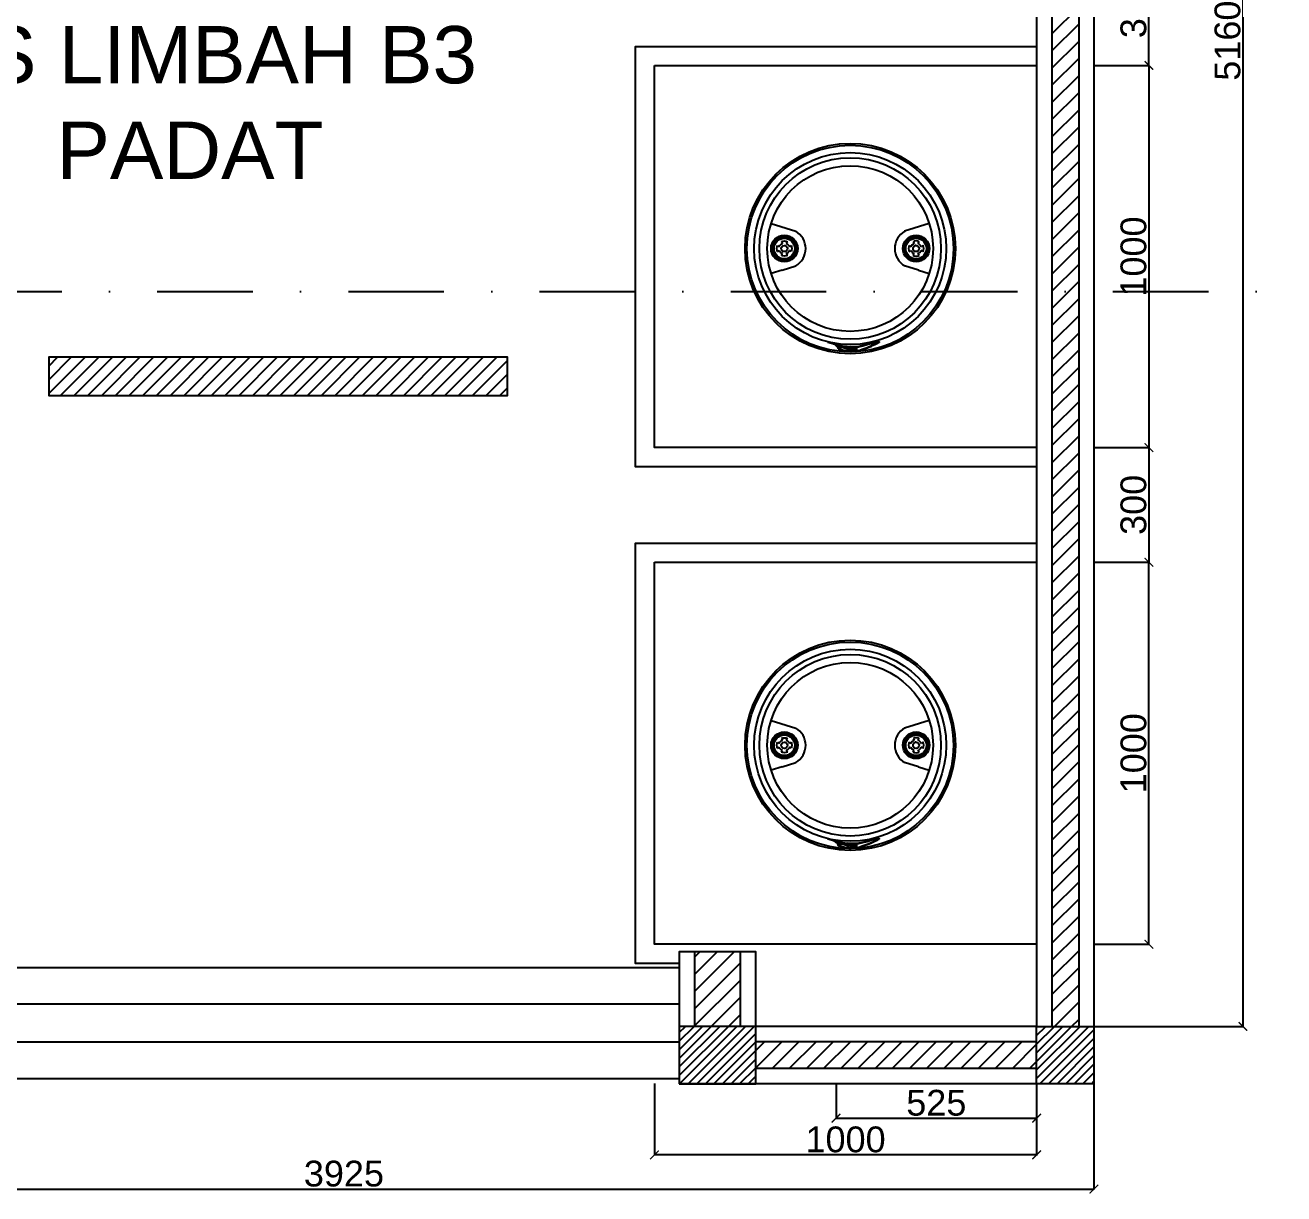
# Model space of a CAD drawing. Header units: millimetres. Extents: x -152054 to 94068, y -14280 to 91468.
# Drawn here: x -80410 to -77117, y 60878 to 63936 of the extents above; entities that cross this region are included whole.
import ezdxf

# ---------------------------------------------------------------- set-up
doc = ezdxf.new("R2010")
doc.units = ezdxf.units.MM
doc.linetypes.add('DASHDOT', pattern=[1, 0.5, -0.25, 0, -0.25])
doc.layers.add('Edges', color=7, linetype='Continuous')
doc.styles.get("Standard").update_dxf_attribs({"font": 'arial.ttf'})
doc.dimstyles.new('ISO-25', dxfattribs={"dimtxt": 67.5, "dimasz": 22.5, "dimexe": 1.25, "dimexo": 0.625, "dimgap": 5.63, "dimtad": 1, "dimtoh": 1, "dimdec": 0, "dimtxsty": 'Standard', "dimblk": 'ARCHTICK', "dimcen": 2.5, "dimclrd": 40, "dimclre": 40, "dimclrt": 1, "dimadec": 0, "dimazin": 0, "dimtfac": 1, "dimtdec": 0, "dimtmove": 0, "dimatfit": 3, "dimldrblk": 'BOXFILLED', "dimfxl": 1, "dimarcsym": 0})
pattern_1 = [(45, (11677.43, 20720.764), (-22.45064, 22.45064), [])]

# ---------------------------------------------------------------- blocks, each defined once
blk = doc.blocks.new('plasticwaterdrumplan')
at = {"layer": 'Edges'}
for p, q in [((19.15, 3.55), (22, 2.66)), ((37.52, 3.55), (34.66, 2.66)), ((20.33, 1.45), (20.45, 1.5)), ((20.45, 1.5), (20.68, 1.53)), ((20.68, 1.53), (20.91, 1.5)), ((20.91, 1.5), (21.03, 1.45)), ((35.76, 1.5), (35.63, 1.45)), ((35.99, 1.53), (35.76, 1.5)), ((36.22, 1.5), (35.99, 1.53)), ((36.34, 1.45), (36.22, 1.5)), ((19.8, 0.65), (19.83, 0.88)), ((19.83, 0.42), (19.8, 0.65)), ((19.83, 0.88), (19.88, 1)), ((19.88, 0.3), (19.83, 0.42)), ((19.88, 1), (20.09, 0.86)), ((19.88, 0.3), (20.09, 0.44)), ((20.09, 0.86), (20.13, 0.97)), ((20.13, 0.33), (20.09, 0.44)), ((20.13, 0.97), (20.23, 1.1)), ((20.23, 0.2), (20.13, 0.33)), ((20.23, 1.1), (20.36, 1.2)), ((20.36, 0.1), (20.23, 0.2)), ((20.33, 1.45), (20.47, 1.24)), ((20.33, -0.15), (20.47, 0.06)), ((20.36, 1.2), (20.47, 1.24)), ((20.47, 0.06), (20.36, 0.1)), ((20.68, 1.01), (20.77, 1)), ((21.03, 1.45), (20.89, 1.24)), ((20.89, 1.24), (21, 1.2)), ((21, 0.1), (20.89, 0.06)), ((21.03, -0.15), (20.89, 0.06)), ((21, 1.2), (21.13, 1.1)), ((21.13, 0.2), (21, 0.1)), ((21.13, 1.1), (21.23, 0.97)), ((21.23, 0.33), (21.13, 0.2)), ((21.23, 0.97), (21.27, 0.86)), ((21.27, 0.44), (21.23, 0.33)), ((21.48, 1), (21.27, 0.86)), ((21.48, 0.3), (21.27, 0.44)), ((21.48, 1), (21.53, 0.88)), ((21.53, 0.42), (21.48, 0.3)), ((21.53, 0.88), (21.56, 0.65)), ((21.56, 0.65), (21.53, 0.42)), ((35.13, 0.88), (35.1, 0.65)), ((35.1, 0.65), (35.13, 0.42)), ((35.19, 1), (35.13, 0.88)), ((35.13, 0.42), (35.19, 0.3)), ((35.19, 1), (35.39, 0.86)), ((35.19, 0.3), (35.39, 0.44)), ((35.44, 0.97), (35.39, 0.86)), ((35.39, 0.44), (35.44, 0.33)), ((35.54, 1.1), (35.44, 0.97)), ((35.44, 0.33), (35.54, 0.2)), ((35.67, 1.2), (35.54, 1.1)), ((35.54, 0.2), (35.67, 0.1)), ((35.63, 1.45), (35.78, 1.24)), ((35.63, -0.15), (35.78, 0.06)), ((35.78, 1.24), (35.67, 1.2)), ((35.67, 0.1), (35.78, 0.06)), ((35.99, 1.01), (35.89, 1)), ((36.34, 1.45), (36.2, 1.24)), ((36.3, 1.2), (36.2, 1.24)), ((36.2, 0.06), (36.3, 0.1)), ((36.34, -0.15), (36.2, 0.06)), ((36.44, 1.1), (36.3, 1.2)), ((36.3, 0.1), (36.44, 0.2)), ((36.54, 0.97), (36.44, 1.1)), ((36.44, 0.2), (36.54, 0.33)), ((36.58, 0.86), (36.54, 0.97)), ((36.54, 0.33), (36.58, 0.44)), ((36.79, 1), (36.58, 0.86)), ((36.79, 0.3), (36.58, 0.44)), ((36.84, 0.88), (36.79, 1)), ((36.79, 0.3), (36.84, 0.42)), ((36.87, 0.65), (36.84, 0.88)), ((36.84, 0.42), (36.87, 0.65)), ((20.45, -0.2), (20.33, -0.15)), ((20.41, -1.85), (22, -1.35)), ((20.68, -0.23), (20.45, -0.2)), ((20.91, -0.2), (20.68, -0.23)), ((21.03, -0.15), (20.91, -0.2)), ((36.26, -1.85), (34.66, -1.35)), ((35.63, -0.15), (35.76, -0.2)), ((35.76, -0.2), (35.99, -0.23)), ((35.99, -0.23), (36.22, -0.2)), ((36.22, -0.2), (36.34, -0.15)), ((20.41, -1.85), (19.15, -2.26)), ((36.26, -1.85), (37.52, -2.26)), ((25.72, -10.23), (26.59, -10.46)), ((25.73, -10.21), (26.78, -10.49)), ((30.76, -10.36), (31.23, -10.22)), ((30.76, -10.38), (31.3, -10.22)), ((31.23, -10.22), (30.76, -10.37)), ((31.23, -10.22), (30.76, -10.37)), ((31.24, -10.23), (30.76, -10.38)), ((31.23, -10.23), (30.76, -10.37)), ((31.26, -10.21), (31.23, -10.22)), ((31.26, -10.21), (31.23, -10.22)), ((31.27, -10.21), (31.23, -10.22)), ((31.27, -10.22), (31.23, -10.23)), ((31.27, -10.22), (31.24, -10.23)), ((31.26, -10.21), (31.3, -10.2)), ((31.3, -10.2), (31.26, -10.21)), ((31.3, -10.2), (31.27, -10.21)), ((31.3, -10.21), (31.27, -10.22)), ((31.3, -10.21), (31.27, -10.22)), ((31.3, -10.2), (31.33, -10.19)), ((31.33, -10.19), (31.3, -10.2)), ((31.33, -10.19), (31.3, -10.2)), ((31.34, -10.2), (31.3, -10.21)), ((31.33, -10.2), (31.3, -10.21)), ((31.3, -10.22), (31.34, -10.21)), ((31.36, -10.18), (31.33, -10.19)), ((31.37, -10.18), (31.33, -10.19)), ((31.37, -10.18), (31.33, -10.19)), ((31.37, -10.19), (31.33, -10.2)), ((31.34, -10.21), (31.4, -10.19)), ((31.37, -10.19), (31.34, -10.2)), ((31.4, -10.17), (31.36, -10.18)), ((31.4, -10.17), (31.37, -10.18)), ((31.4, -10.18), (31.37, -10.19)), ((31.4, -10.18), (31.37, -10.18)), ((31.4, -10.18), (31.37, -10.19)), ((31.4, -10.17), (31.43, -10.16)), ((31.43, -10.16), (31.4, -10.17)), ((31.44, -10.17), (31.4, -10.18)), ((31.43, -10.17), (31.4, -10.18)), ((31.43, -10.17), (31.4, -10.18)), ((31.4, -10.19), (31.44, -10.18)), ((31.47, -10.15), (31.43, -10.16)), ((31.47, -10.15), (31.43, -10.16)), ((31.47, -10.16), (31.43, -10.17)), ((31.47, -10.16), (31.43, -10.17)), ((31.44, -10.18), (31.5, -10.16)), ((31.47, -10.17), (31.44, -10.17)), ((31.5, -10.14), (31.47, -10.15)), ((31.5, -10.15), (31.47, -10.16)), ((31.5, -10.15), (31.47, -10.15)), ((31.5, -10.15), (31.47, -10.16)), ((31.5, -10.16), (31.47, -10.17)), ((31.5, -10.14), (31.53, -10.13)), ((31.54, -10.14), (31.5, -10.15)), ((31.54, -10.14), (31.5, -10.15)), ((31.53, -10.14), (31.5, -10.15)), ((31.5, -10.16), (31.54, -10.15)), ((31.54, -10.15), (31.5, -10.16)), ((31.57, -10.13), (31.53, -10.13)), ((31.57, -10.13), (31.53, -10.14)), ((31.57, -10.13), (31.54, -10.14)), ((31.57, -10.14), (31.54, -10.15)), ((31.57, -10.14), (31.54, -10.14)), ((31.54, -10.15), (31.59, -10.14)), ((31.6, -10.12), (31.57, -10.13)), ((31.6, -10.12), (31.57, -10.13)), ((31.6, -10.13), (31.57, -10.14)), ((31.6, -10.13), (31.57, -10.13)), ((31.59, -10.14), (31.57, -10.14)), ((31.6, -10.13), (31.59, -10.14)), ((31.59, -10.14), (31.6, -10.14)), ((31.61, -10.14), (31.59, -10.14)), ((31.59, -10.14), (31.59, -10.14)), ((31.6, -10.12), (31.63, -10.13)), ((31.63, -10.13), (31.6, -10.12)), ((31.6, -10.12), (31.6, -10.12)), ((31.62, -10.13), (31.6, -10.12)), ((31.6, -10.12), (31.6, -10.13)), ((31.62, -10.13), (31.6, -10.13)), ((31.62, -10.13), (31.6, -10.13)), ((31.6, -10.13), (31.6, -10.13)), ((31.6, -10.14), (31.62, -10.15)), ((31.63, -10.15), (31.61, -10.14)), ((31.64, -10.14), (31.62, -10.13)), ((31.64, -10.14), (31.62, -10.13)), ((31.62, -10.13), (31.62, -10.13)), ((31.65, -10.14), (31.62, -10.13)), ((31.62, -10.13), (31.62, -10.13)), ((31.62, -10.13), (31.63, -10.13)), ((31.62, -10.15), (31.64, -10.16)), ((31.65, -10.13), (31.63, -10.13)), ((31.63, -10.13), (31.63, -10.13)), ((31.65, -10.14), (31.63, -10.13)), ((31.65, -10.16), (31.63, -10.15)), ((31.66, -10.15), (31.64, -10.14)), ((31.65, -10.14), (31.64, -10.14)), ((31.64, -10.14), (31.64, -10.14)), ((31.65, -10.15), (31.64, -10.14)), ((31.64, -10.16), (31.65, -10.17)), ((31.67, -10.15), (31.65, -10.13)), ((31.65, -10.14), (31.65, -10.13)), ((31.67, -10.15), (31.65, -10.14)), ((31.67, -10.15), (31.65, -10.14)), ((31.65, -10.14), (31.65, -10.14)), ((31.67, -10.17), (31.65, -10.15)), ((31.66, -10.15), (31.65, -10.15)), ((31.66, -10.17), (31.65, -10.16)), ((31.65, -10.17), (31.66, -10.19)), ((31.67, -10.15), (31.66, -10.15)), ((31.68, -10.16), (31.66, -10.15)), ((31.67, -10.18), (31.66, -10.17)), ((31.66, -10.19), (31.67, -10.2)), ((31.67, -10.23), (31.66, -10.24)), ((31.67, -10.15), (31.69, -10.16)), ((31.67, -10.15), (31.67, -10.15)), ((31.68, -10.16), (31.67, -10.15)), ((31.67, -10.15), (31.67, -10.15)), ((31.68, -10.16), (31.67, -10.15)), ((31.67, -10.17), (31.68, -10.16)), ((31.68, -10.18), (31.67, -10.17)), ((31.68, -10.2), (31.67, -10.18)), ((31.67, -10.2), (31.67, -10.22)), ((31.67, -10.22), (31.67, -10.23)), ((31.67, -10.24), (31.68, -10.23)), ((31.68, -10.16), (31.69, -10.16)), ((31.7, -10.18), (31.68, -10.16)), ((31.68, -10.16), (31.68, -10.16)), ((31.68, -10.16), (31.68, -10.16)), ((31.69, -10.18), (31.68, -10.16)), ((31.69, -10.18), (31.68, -10.16)), ((31.69, -10.2), (31.68, -10.18)), ((31.69, -10.18), (31.68, -10.18)), ((31.68, -10.21), (31.68, -10.2)), ((31.68, -10.23), (31.68, -10.21)), ((31.68, -10.24), (31.69, -10.23)), ((31.7, -10.17), (31.69, -10.16)), ((31.69, -10.19), (31.69, -10.18)), ((31.7, -10.19), (31.69, -10.18)), ((31.69, -10.18), (31.69, -10.18)), ((31.7, -10.18), (31.69, -10.18)), ((31.7, -10.19), (31.69, -10.19)), ((31.7, -10.21), (31.69, -10.19)), ((31.69, -10.19), (31.69, -10.2)), ((31.69, -10.21), (31.69, -10.2)), ((31.7, -10.21), (31.69, -10.21)), ((31.69, -10.23), (31.69, -10.21)), ((31.69, -10.23), (31.7, -10.21)), ((31.69, -10.25), (31.7, -10.23)), ((31.69, -10.25), (31.69, -10.23)), ((31.69, -10.23), (31.7, -10.23)), ((31.69, -10.23), (31.69, -10.23)), ((31.7, -10.19), (31.7, -10.17)), ((31.7, -10.18), (31.7, -10.17)), ((31.7, -10.19), (31.7, -10.18)), ((31.7, -10.19), (31.71, -10.21)), ((31.7, -10.19), (31.7, -10.19)), ((31.7, -10.21), (31.7, -10.19)), ((31.7, -10.21), (31.7, -10.19)), ((31.7, -10.19), (31.7, -10.19)), ((31.71, -10.21), (31.7, -10.23)), ((31.7, -10.21), (31.71, -10.21)), ((31.7, -10.23), (31.7, -10.21)), ((31.7, -10.21), (31.7, -10.21)), ((31.7, -10.21), (31.7, -10.21)), ((31.7, -10.23), (31.7, -10.21)), ((31.7, -10.25), (31.7, -10.23)), ((31.7, -10.23), (31.7, -10.23)), ((31.7, -10.25), (31.7, -10.23)), ((31.7, -10.23), (31.7, -10.23)), ((26.36, -10.41), (26.54, -10.46)), ((26.36, -10.43), (26.53, -10.48)), ((26.54, -10.46), (26.53, -10.48)), ((26.54, -10.46), (26.59, -10.47)), ((26.59, -10.46), (26.6, -10.46)), ((26.6, -10.48), (26.59, -10.47)), ((26.62, -10.47), (26.6, -10.46)), ((26.6, -10.46), (26.75, -10.5)), ((26.61, -10.48), (26.6, -10.48)), ((26.61, -10.48), (26.61, -10.49)), ((26.62, -10.5), (26.61, -10.49)), ((26.63, -10.48), (26.62, -10.47)), ((26.62, -10.47), (26.62, -10.47)), ((26.63, -10.5), (26.62, -10.5)), ((26.64, -10.49), (26.63, -10.48)), ((26.63, -10.51), (26.63, -10.5)), ((26.64, -10.52), (26.63, -10.51)), ((26.65, -10.5), (26.64, -10.49)), ((26.64, -10.49), (26.64, -10.49)), ((26.64, -10.53), (26.64, -10.52)), ((26.64, -10.54), (26.64, -10.53)), ((26.64, -10.57), (26.65, -10.54)), ((26.65, -10.54), (26.64, -10.54)), ((26.64, -10.59), (26.64, -10.57)), ((26.65, -10.61), (26.64, -10.59)), ((26.65, -10.51), (26.65, -10.5)), ((26.66, -10.52), (26.65, -10.51)), ((26.65, -10.51), (26.65, -10.51)), ((26.65, -10.54), (26.67, -10.53)), ((26.66, -10.53), (26.65, -10.55)), ((26.65, -10.55), (26.65, -10.54)), ((26.65, -10.55), (26.65, -10.55)), ((26.66, -10.64), (26.65, -10.61)), ((26.66, -10.53), (26.66, -10.52)), ((26.67, -10.56), (26.66, -10.57)), ((26.66, -10.57), (26.66, -10.59)), ((26.66, -10.59), (26.66, -10.6)), ((26.66, -10.6), (26.67, -10.62)), ((26.68, -10.66), (26.66, -10.64)), ((26.67, -10.53), (26.69, -10.51)), ((26.68, -10.54), (26.67, -10.56)), ((26.67, -10.62), (26.69, -10.64)), ((26.7, -10.53), (26.68, -10.54)), ((26.7, -10.67), (26.68, -10.66)), ((26.69, -10.51), (26.72, -10.5)), ((26.7, -10.56), (26.69, -10.59)), ((26.69, -10.59), (26.7, -10.63)), ((26.69, -10.64), (26.71, -10.65)), ((26.72, -10.53), (26.7, -10.53)), ((26.72, -10.54), (26.7, -10.56)), ((26.7, -10.63), (26.72, -10.65)), ((26.73, -10.68), (26.7, -10.67)), ((26.71, -10.65), (26.73, -10.66)), ((26.72, -10.5), (26.75, -10.5)), ((26.74, -10.52), (26.72, -10.53)), ((26.75, -10.53), (26.72, -10.54)), ((26.72, -10.65), (26.77, -10.66)), ((26.73, -10.66), (26.76, -10.67)), ((26.75, -10.69), (26.73, -10.68)), ((26.77, -10.53), (26.74, -10.52)), ((26.75, -10.5), (26.77, -10.5)), ((26.75, -10.5), (26.77, -10.51)), ((26.78, -10.54), (26.75, -10.53)), ((26.78, -10.69), (26.75, -10.69)), ((26.76, -10.67), (26.77, -10.66)), ((26.77, -10.5), (26.8, -10.51)), ((26.8, -10.51), (26.77, -10.51)), ((26.79, -10.54), (26.77, -10.53)), ((26.77, -10.66), (26.81, -10.68)), ((26.78, -10.49), (27.01, -10.56)), ((26.78, -10.49), (26.8, -10.51)), ((26.78, -10.54), (26.8, -10.55)), ((26.81, -10.68), (26.78, -10.69)), ((26.81, -10.55), (26.79, -10.54)), ((26.8, -10.51), (26.82, -10.53)), ((26.81, -10.55), (26.8, -10.55)), ((26.81, -10.55), (26.81, -10.55)), ((26.81, -10.55), (26.85, -10.56)), ((26.81, -10.68), (26.81, -10.68)), ((26.81, -10.68), (26.93, -10.71)), ((26.82, -10.53), (26.84, -10.55)), ((26.84, -10.55), (26.85, -10.56)), ((26.85, -10.56), (27.07, -10.63)), ((26.9, -10.77), (26.89, -10.83)), ((26.89, -10.83), (26.9, -10.77)), ((26.89, -10.83), (26.9, -10.88)), ((26.9, -10.88), (26.89, -10.83)), ((26.89, -10.83), (26.89, -10.83)), ((26.9, -10.83), (26.89, -10.83)), ((26.93, -10.72), (26.9, -10.77)), ((26.9, -10.77), (26.93, -10.72)), ((26.9, -10.77), (26.91, -10.77)), ((26.9, -10.83), (26.91, -10.77)), ((26.9, -10.77), (26.9, -10.77)), ((26.9, -10.83), (26.91, -10.78)), ((26.91, -10.88), (26.9, -10.83)), ((26.9, -10.88), (26.9, -10.83)), ((26.9, -10.83), (26.9, -10.83)), ((26.9, -10.88), (26.91, -10.93)), ((26.91, -10.88), (26.9, -10.88)), ((26.9, -10.88), (26.9, -10.88)), ((26.9, -10.88), (26.9, -10.88)), ((26.92, -10.93), (26.9, -10.88)), ((26.92, -10.93), (26.9, -10.88)), ((26.91, -10.78), (26.93, -10.73)), ((26.91, -10.77), (26.93, -10.73)), ((26.91, -10.77), (26.91, -10.78)), ((26.91, -10.83), (26.92, -10.78)), ((26.92, -10.78), (26.91, -10.83)), ((26.91, -10.83), (26.92, -10.88)), ((26.91, -10.88), (26.91, -10.83)), ((26.93, -10.93), (26.91, -10.88)), ((26.92, -10.93), (26.91, -10.88)), ((26.91, -10.93), (26.95, -10.98)), ((26.92, -10.93), (26.91, -10.93)), ((26.92, -10.78), (26.94, -10.73)), ((26.94, -10.73), (26.92, -10.78)), ((26.92, -10.88), (26.93, -10.93)), ((26.92, -10.93), (26.92, -10.93)), ((26.92, -10.93), (26.92, -10.93)), ((26.95, -10.98), (26.92, -10.93)), ((26.95, -10.97), (26.92, -10.93)), ((26.95, -10.98), (26.92, -10.93)), ((26.93, -10.71), (26.93, -10.72)), ((26.93, -10.72), (26.94, -10.71)), ((26.94, -10.71), (26.93, -10.71)), ((26.93, -10.73), (26.94, -10.72)), ((26.93, -10.73), (26.94, -10.72)), ((26.93, -10.73), (26.93, -10.72)), ((26.93, -10.72), (26.93, -10.72)), ((26.93, -10.73), (26.93, -10.73)), ((26.93, -10.93), (26.96, -10.97)), ((26.96, -10.97), (26.93, -10.93)), ((26.94, -10.72), (26.94, -10.71)), ((26.95, -10.72), (26.94, -10.73)), ((26.94, -10.73), (26.95, -10.72)), ((26.95, -10.72), (26.94, -10.72)), ((26.94, -10.72), (26.94, -10.72)), ((27.05, -10.75), (26.95, -10.72)), ((26.95, -10.72), (26.95, -10.72)), ((26.99, -11.01), (26.95, -10.97)), ((26.95, -10.98), (26.95, -10.97)), ((26.95, -10.98), (26.99, -11.02)), ((26.99, -11.01), (26.95, -10.98)), ((26.99, -11.01), (26.95, -10.98)), ((26.95, -10.98), (26.95, -10.98)), ((26.95, -10.98), (26.95, -10.98)), ((26.96, -10.97), (27, -11)), ((27, -11), (26.96, -10.97)), ((26.99, -11.01), (26.99, -11.01)), ((26.99, -11.01), (26.99, -11.01)), ((26.99, -11.01), (26.99, -11.02)), ((27.04, -11.03), (26.99, -11.01)), ((27.04, -11.03), (26.99, -11.01)), ((27.04, -11.04), (26.99, -11.01)), ((26.99, -11.02), (27.04, -11.04)), ((27.02, -10.78), (27, -10.85)), ((27, -10.85), (27.02, -10.91)), ((27, -11), (27.04, -11.02)), ((27.04, -11.03), (27, -11)), ((27.05, -10.75), (27.02, -10.78)), ((27.02, -10.91), (27.07, -10.96)), ((27.04, -11.02), (27.32, -11.11)), ((27.32, -11.13), (27.04, -11.03)), ((27.32, -11.12), (27.04, -11.03)), ((27.32, -11.12), (27.04, -11.03)), ((27.31, -11.13), (27.04, -11.04)), ((27.04, -11.04), (27.04, -11.04)), ((27.31, -11.13), (27.04, -11.04)), ((27.26, -10.81), (27.05, -10.75)), ((27.07, -10.63), (27.11, -10.63)), ((27.08, -10.63), (27.07, -10.63)), ((27.07, -10.96), (27.13, -10.98)), ((27.08, -10.63), (27.11, -10.63)), ((27.09, -10.64), (27.08, -10.63)), ((27.09, -10.64), (27.11, -10.63)), ((27.1, -10.64), (27.09, -10.64)), ((27.1, -10.64), (27.11, -10.64)), ((27.11, -10.64), (27.1, -10.64)), ((27.17, -10.64), (27.11, -10.63)), ((27.11, -10.63), (27.11, -10.63)), ((27.11, -10.63), (27.11, -10.63)), ((27.11, -10.63), (27.17, -10.64)), ((27.11, -10.63), (27.17, -10.64)), ((27.11, -10.64), (27.11, -10.63)), ((27.11, -10.64), (27.11, -10.64)), ((27.11, -10.64), (27.17, -10.65)), ((27.11, -10.64), (27.17, -10.65)), ((27.15, -10.65), (27.11, -10.64)), ((27.13, -10.98), (27.2, -10.96)), ((27.17, -10.66), (27.15, -10.65)), ((28.04, -10.93), (27.15, -10.65)), ((27.44, -10.69), (27.17, -10.64)), ((27.44, -10.68), (27.17, -10.64)), ((27.44, -10.68), (27.17, -10.64)), ((27.43, -10.7), (27.17, -10.65)), ((27.44, -10.69), (27.17, -10.65)), ((27.17, -10.66), (27.43, -10.7)), ((27.2, -10.96), (27.25, -10.91)), ((27.25, -10.91), (27.27, -10.85)), ((27.27, -10.85), (27.26, -10.81)), ((28, -11.04), (27.26, -10.81)), ((27.31, -11.13), (27.6, -11.21)), ((27.6, -11.2), (27.31, -11.13)), ((27.32, -11.11), (27.6, -11.19)), ((27.6, -11.19), (27.32, -11.12)), ((27.6, -11.2), (27.32, -11.12)), ((27.6, -11.2), (27.32, -11.13)), ((27.43, -10.7), (27.7, -10.74)), ((27.7, -10.73), (27.43, -10.7)), ((27.44, -10.68), (27.71, -10.72)), ((27.71, -10.72), (27.44, -10.68)), ((27.71, -10.73), (27.44, -10.69)), ((27.71, -10.72), (27.44, -10.69)), ((27.6, -11.19), (27.89, -11.24)), ((27.88, -11.25), (27.6, -11.19)), ((27.88, -11.25), (27.6, -11.2)), ((27.88, -11.25), (27.6, -11.2)), ((27.88, -11.26), (27.6, -11.2)), ((27.88, -11.26), (27.6, -11.21)), ((27.98, -10.76), (27.7, -10.73)), ((27.7, -10.74), (27.98, -10.76)), ((27.71, -10.72), (27.98, -10.74)), ((27.98, -10.75), (27.71, -10.72)), ((27.98, -10.75), (27.71, -10.72)), ((27.98, -10.75), (27.71, -10.73)), ((28.17, -11.28), (27.88, -11.25)), ((28.17, -11.29), (27.88, -11.25)), ((28.17, -11.28), (27.88, -11.25)), ((28.17, -11.29), (27.88, -11.26)), ((28.17, -11.29), (27.88, -11.26)), ((27.89, -11.24), (28.17, -11.27)), ((28.25, -10.76), (27.98, -10.74)), ((28.25, -10.77), (27.98, -10.75)), ((28.25, -10.77), (27.98, -10.75)), ((28.25, -10.76), (27.98, -10.75)), ((28.25, -10.78), (27.98, -10.76)), ((27.98, -10.76), (28.25, -10.78)), ((28.04, -11.11), (28, -11.04)), ((28.01, -11.04), (28, -11.04)), ((28.01, -11.04), (28.04, -11.1)), ((28.02, -11.05), (28.01, -11.04)), ((28.02, -11.05), (28.04, -11.1)), ((28.02, -11.05), (28.05, -11.09)), ((28.02, -11.05), (28.02, -11.05)), ((28.03, -11.05), (28.02, -11.05)), ((28.05, -11.09), (28.03, -11.05)), ((28.03, -11.05), (28.05, -11.09)), ((28.03, -11.05), (28.05, -11.09)), ((28.03, -11.05), (28.03, -11.05)), ((28.03, -11.05), (28.03, -11.05)), ((28.03, -11.05), (28.07, -11.06)), ((28.04, -10.93), (28.09, -10.9)), ((28.05, -10.93), (28.04, -10.93)), ((28.05, -11.09), (28.04, -11.1)), ((28.04, -11.1), (28.04, -11.1)), ((28.04, -11.1), (28.13, -11.12)), ((28.04, -11.1), (28.12, -11.12)), ((28.13, -11.13), (28.04, -11.11)), ((28.1, -10.9), (28.05, -10.93)), ((28.1, -10.91), (28.05, -10.93)), ((28.05, -10.93), (28.05, -10.93)), ((28.06, -10.93), (28.05, -10.93)), ((28.12, -11.11), (28.05, -11.09)), ((28.05, -11.09), (28.05, -11.09)), ((28.05, -11.09), (28.05, -11.09)), ((28.05, -11.09), (28.12, -11.12)), ((28.05, -11.09), (28.12, -11.11)), ((28.1, -10.91), (28.06, -10.93)), ((28.1, -10.91), (28.06, -10.94)), ((28.06, -10.94), (28.1, -10.92)), ((28.06, -10.94), (28.06, -10.93)), ((28.06, -10.94), (28.11, -10.95)), ((28.06, -10.94), (28.06, -10.94)), ((28.08, -11.07), (28.07, -11.06)), ((28.08, -11.07), (28.09, -11.07)), ((28.09, -10.9), (28.18, -10.92)), ((28.09, -11.07), (28.1, -11.07)), ((28.09, -11.07), (28.09, -11.07)), ((28.09, -11.07), (28.09, -11.07)), ((28.18, -10.92), (28.1, -10.9)), ((28.1, -10.91), (28.1, -10.9)), ((28.18, -10.93), (28.1, -10.91)), ((28.17, -10.93), (28.1, -10.91)), ((28.1, -10.91), (28.1, -10.91)), ((28.17, -10.93), (28.1, -10.91)), ((28.1, -10.91), (28.1, -10.91)), ((28.1, -10.92), (28.1, -10.91)), ((28.1, -10.92), (28.17, -10.94)), ((28.1, -11.07), (28.1, -11.07)), ((28.1, -11.07), (28.1, -11.07)), ((28.11, -11.07), (28.1, -11.07)), ((28.11, -10.95), (28.11, -10.95)), ((28.11, -10.95), (28.11, -10.95)), ((28.14, -10.96), (28.11, -10.95)), ((28.11, -10.95), (28.11, -10.95)), ((28.11, -10.95), (28.11, -10.95)), ((28.11, -11.07), (28.14, -11.07)), ((28.19, -11.07), (28.12, -11.11)), ((28.12, -11.11), (28.19, -11.07)), ((28.12, -11.12), (28.2, -11.08)), ((28.12, -11.12), (28.19, -11.08)), ((28.12, -11.12), (28.12, -11.11)), ((28.12, -11.11), (28.12, -11.11)), ((28.13, -11.12), (28.12, -11.12)), ((28.12, -11.12), (28.12, -11.12)), ((28.13, -11.12), (28.2, -11.08)), ((28.2, -11.09), (28.13, -11.13)), ((28.17, -10.99), (28.14, -10.96)), ((28.14, -11.07), (28.16, -11.05)), ((28.16, -11.05), (28.17, -11.02)), ((28.18, -10.93), (28.17, -10.93)), ((28.17, -10.93), (28.17, -10.93)), ((28.17, -10.93), (28.17, -10.94)), ((28.21, -11), (28.17, -10.93)), ((28.21, -11), (28.17, -10.93)), ((28.17, -10.94), (28.21, -11)), ((28.17, -11.02), (28.17, -10.99)), ((28.17, -11.27), (28.46, -11.29)), ((28.46, -11.29), (28.17, -11.28)), ((28.46, -11.3), (28.17, -11.28)), ((28.17, -11.29), (28.46, -11.31)), ((28.46, -11.3), (28.17, -11.29)), ((28.46, -11.3), (28.17, -11.29)), ((28.18, -10.92), (28.18, -10.93)), ((28.22, -11), (28.18, -10.92)), ((28.18, -10.92), (28.23, -11)), ((28.22, -11), (28.18, -10.93)), ((28.21, -11), (28.19, -11.07)), ((28.19, -11.08), (28.21, -11)), ((28.19, -11.07), (28.21, -11)), ((28.19, -11.08), (28.19, -11.07)), ((28.19, -11.07), (28.19, -11.07)), ((28.2, -11.08), (28.19, -11.08)), ((28.23, -11), (28.2, -11.09)), ((28.2, -11.08), (28.22, -11)), ((28.2, -11.08), (28.22, -11)), ((28.2, -11.08), (28.2, -11.08)), ((28.21, -11), (28.22, -11)), ((28.21, -11), (28.21, -11)), ((28.21, -11), (28.21, -11)), ((28.22, -11), (28.22, -11)), ((28.25, -10.76), (28.52, -10.77)), ((28.52, -10.77), (28.25, -10.76)), ((28.52, -10.78), (28.25, -10.77)), ((28.52, -10.78), (28.25, -10.77)), ((28.25, -10.78), (28.52, -10.79)), ((28.52, -10.79), (28.25, -10.78)), ((28.43, -10.93), (29.05, -10.92)), ((28.44, -11.17), (28.43, -10.93)), ((28.43, -10.93), (28.44, -10.94)), ((29.04, -10.93), (28.44, -10.94)), ((29.04, -10.93), (28.44, -10.94)), ((28.44, -10.94), (28.44, -11.16)), ((28.44, -10.94), (28.45, -11.16)), ((28.44, -10.94), (28.45, -10.95)), ((28.44, -10.94), (28.44, -10.94)), ((29.04, -11.15), (28.44, -11.16)), ((28.44, -11.16), (28.44, -11.17)), ((28.45, -11.16), (28.44, -11.16)), ((28.44, -11.17), (29.05, -11.16)), ((28.45, -10.95), (29.03, -10.94)), ((29.03, -10.94), (28.45, -10.95)), ((29.03, -10.94), (28.45, -10.95)), ((28.46, -11.15), (28.45, -10.95)), ((28.45, -10.95), (28.45, -11.15)), ((28.45, -10.95), (28.45, -10.95)), ((28.45, -10.95), (28.45, -10.95)), ((28.45, -10.95), (28.45, -11.15)), ((29.03, -11.14), (28.45, -11.15)), ((28.45, -11.15), (28.45, -11.15)), ((28.45, -11.15), (28.45, -11.16)), ((28.46, -11.15), (28.45, -11.15)), ((29.04, -11.15), (28.45, -11.16)), ((29.03, -11.15), (28.45, -11.15)), ((29.03, -11.14), (28.46, -11.15)), ((28.46, -11.29), (28.75, -11.28)), ((28.75, -11.29), (28.46, -11.29)), ((28.75, -11.29), (28.46, -11.3)), ((28.76, -11.29), (28.46, -11.3)), ((28.76, -11.3), (28.46, -11.3)), ((28.76, -11.3), (28.46, -11.31)), ((28.52, -10.77), (28.79, -10.77)), ((28.79, -10.77), (28.52, -10.77)), ((28.79, -10.78), (28.52, -10.78)), ((28.79, -10.78), (28.52, -10.78)), ((28.52, -10.79), (28.79, -10.79)), ((28.79, -10.79), (28.52, -10.79)), ((28.75, -11.28), (29.04, -11.25)), ((29.04, -11.26), (28.75, -11.29)), ((29.04, -11.26), (28.75, -11.29)), ((29.05, -11.27), (28.76, -11.3)), ((29.05, -11.27), (28.76, -11.29)), ((29.05, -11.27), (28.76, -11.3)), ((29.06, -10.76), (28.79, -10.77)), ((29.06, -10.76), (28.79, -10.77)), ((29.06, -10.77), (28.79, -10.78)), ((29.06, -10.77), (28.79, -10.78)), ((29.06, -10.78), (28.79, -10.79)), ((28.79, -10.79), (29.06, -10.78)), ((29.03, -10.94), (29.04, -10.93)), ((29.03, -10.94), (29.03, -11.14)), ((29.03, -11.15), (29.03, -10.94)), ((29.03, -11.14), (29.03, -10.94)), ((29.03, -10.94), (29.03, -10.94)), ((29.03, -10.94), (29.03, -10.94)), ((29.03, -11.15), (29.03, -11.14)), ((29.03, -11.14), (29.03, -11.14)), ((29.04, -11.15), (29.03, -11.15)), ((29.04, -10.93), (29.05, -10.92)), ((29.04, -11.15), (29.04, -10.93)), ((29.04, -11.15), (29.04, -10.93)), ((29.04, -10.93), (29.04, -10.93)), ((29.05, -11.16), (29.04, -11.15)), ((29.04, -11.15), (29.04, -11.15)), ((29.04, -11.25), (29.33, -11.21)), ((29.33, -11.21), (29.04, -11.26)), ((29.33, -11.22), (29.04, -11.26)), ((29.05, -10.92), (29.05, -11.16)), ((29.33, -11.22), (29.05, -11.27)), ((29.33, -11.22), (29.05, -11.27)), ((29.05, -11.27), (29.33, -11.23)), ((29.06, -10.76), (29.33, -10.74)), ((29.33, -10.75), (29.06, -10.77)), ((29.33, -10.75), (29.06, -10.76)), ((29.06, -10.78), (29.33, -10.76)), ((29.33, -10.76), (29.06, -10.78)), ((29.33, -10.76), (29.06, -10.77)), ((29.81, -10.63), (29.33, -10.75)), ((29.8, -10.63), (29.33, -10.75)), ((29.8, -10.63), (29.33, -10.74)), ((29.81, -10.64), (29.33, -10.75)), ((29.33, -10.75), (29.33, -10.74)), ((29.33, -10.75), (29.33, -10.75)), ((29.33, -10.75), (29.33, -10.75)), ((29.33, -10.75), (29.34, -10.76)), ((29.33, -10.75), (29.33, -10.76)), ((29.33, -10.76), (29.33, -10.76)), ((29.33, -10.76), (29.34, -10.76)), ((29.33, -10.77), (29.34, -10.76)), ((29.33, -10.76), (29.33, -10.76)), ((29.33, -10.76), (29.33, -10.76)), ((29.33, -10.76), (29.34, -10.76)), ((29.33, -10.76), (29.33, -10.76)), ((29.33, -10.76), (29.33, -10.77)), ((29.33, -10.76), (29.33, -10.76)), ((29.83, -11.05), (29.33, -11.22)), ((29.33, -11.21), (29.83, -11.05)), ((29.83, -11.06), (29.33, -11.22)), ((29.83, -11.06), (29.33, -11.22)), ((29.84, -11.06), (29.33, -11.23)), ((29.84, -11.07), (29.33, -11.23)), ((29.33, -11.21), (29.33, -11.21)), ((29.33, -11.21), (29.33, -11.21)), ((29.33, -11.21), (29.33, -11.21)), ((29.33, -11.21), (29.33, -11.21)), ((29.33, -11.21), (29.33, -11.21)), ((29.33, -11.21), (29.33, -11.21)), ((29.33, -11.21), (29.33, -11.21)), ((29.33, -11.21), (29.33, -11.22)), ((29.33, -11.22), (29.33, -11.23)), ((29.33, -11.22), (29.33, -11.22)), ((29.33, -11.22), (29.33, -11.22)), ((29.33, -11.22), (29.33, -11.22)), ((29.33, -11.22), (29.33, -11.22)), ((29.33, -11.23), (29.33, -11.23)), ((29.81, -10.64), (29.34, -10.76)), ((29.34, -10.76), (29.81, -10.65)), ((29.34, -10.76), (29.34, -10.76)), ((30.28, -10.5), (29.8, -10.63)), ((30.28, -10.5), (29.8, -10.63)), ((30.28, -10.51), (29.81, -10.63)), ((30.28, -10.51), (29.81, -10.64)), ((30.29, -10.51), (29.81, -10.64)), ((29.81, -10.65), (30.29, -10.52)), ((30.32, -10.87), (29.83, -11.05)), ((29.83, -11.05), (30.32, -10.87)), ((30.32, -10.88), (29.83, -11.06)), ((30.33, -10.88), (29.83, -11.06)), ((30.33, -10.88), (29.84, -11.07)), ((30.33, -10.88), (29.84, -11.06)), ((30.76, -10.36), (30.28, -10.5)), ((30.76, -10.37), (30.28, -10.51)), ((30.76, -10.37), (30.28, -10.5)), ((30.76, -10.37), (30.28, -10.51)), ((30.29, -10.52), (30.76, -10.38)), ((30.76, -10.38), (30.29, -10.51)), ((30.32, -10.87), (30.8, -10.67)), ((30.8, -10.67), (30.32, -10.87)), ((30.8, -10.68), (30.32, -10.88)), ((30.81, -10.68), (30.33, -10.88)), ((30.81, -10.68), (30.33, -10.88)), ((30.33, -10.88), (30.81, -10.69)), ((30.8, -10.67), (31.26, -10.46)), ((31.27, -10.46), (30.8, -10.67)), ((31.27, -10.46), (30.8, -10.68)), ((31.28, -10.47), (30.81, -10.69)), ((31.27, -10.47), (30.81, -10.68)), ((31.28, -10.47), (30.81, -10.68)), ((31.26, -10.46), (31.33, -10.42)), ((31.3, -10.44), (31.27, -10.46)), ((31.31, -10.45), (31.27, -10.46)), ((31.31, -10.45), (31.27, -10.47)), ((31.31, -10.45), (31.28, -10.47)), ((31.31, -10.45), (31.28, -10.47)), ((31.34, -10.43), (31.3, -10.44)), ((31.34, -10.43), (31.31, -10.45)), ((31.35, -10.43), (31.31, -10.45)), ((31.35, -10.43), (31.31, -10.45)), ((31.31, -10.45), (31.35, -10.44)), ((31.33, -10.42), (31.4, -10.39)), ((31.38, -10.41), (31.34, -10.43)), ((31.37, -10.41), (31.34, -10.43)), ((31.38, -10.41), (31.35, -10.43)), ((31.35, -10.44), (31.39, -10.42)), ((31.38, -10.42), (31.35, -10.43)), ((31.41, -10.39), (31.37, -10.41)), ((31.41, -10.39), (31.38, -10.41)), ((31.42, -10.4), (31.38, -10.42)), ((31.42, -10.4), (31.38, -10.41)), ((31.42, -10.4), (31.39, -10.42)), ((31.4, -10.39), (31.44, -10.37)), ((31.45, -10.37), (31.41, -10.39)), ((31.44, -10.37), (31.41, -10.39)), ((31.42, -10.4), (31.46, -10.38)), ((31.45, -10.38), (31.42, -10.4)), ((31.45, -10.38), (31.42, -10.4)), ((31.44, -10.37), (31.51, -10.33)), ((31.48, -10.35), (31.44, -10.37)), ((31.48, -10.36), (31.45, -10.37)), ((31.49, -10.36), (31.45, -10.38)), ((31.49, -10.36), (31.45, -10.38)), ((31.46, -10.38), (31.49, -10.36)), ((31.51, -10.33), (31.48, -10.35)), ((31.52, -10.34), (31.48, -10.36)), ((31.53, -10.34), (31.49, -10.36)), ((31.52, -10.34), (31.49, -10.36)), ((31.52, -10.34), (31.49, -10.36)), ((31.51, -10.33), (31.54, -10.31)), ((31.55, -10.32), (31.51, -10.33)), ((31.56, -10.32), (31.52, -10.34)), ((31.55, -10.32), (31.52, -10.34)), ((31.56, -10.32), (31.52, -10.34)), ((31.56, -10.33), (31.53, -10.34)), ((31.54, -10.31), (31.61, -10.27)), ((31.59, -10.3), (31.55, -10.32)), ((31.58, -10.3), (31.55, -10.32)), ((31.59, -10.3), (31.56, -10.32)), ((31.59, -10.3), (31.56, -10.32)), ((31.56, -10.33), (31.6, -10.31)), ((31.61, -10.28), (31.58, -10.3)), ((31.62, -10.28), (31.59, -10.3)), ((31.62, -10.28), (31.59, -10.3)), ((31.63, -10.29), (31.59, -10.3)), ((31.63, -10.29), (31.6, -10.31)), ((31.61, -10.27), (31.66, -10.24)), ((31.65, -10.26), (31.61, -10.28)), ((31.65, -10.26), (31.62, -10.28)), ((31.66, -10.26), (31.62, -10.28)), ((31.66, -10.27), (31.63, -10.29)), ((31.66, -10.27), (31.63, -10.29)), ((31.67, -10.24), (31.65, -10.26)), ((31.68, -10.24), (31.65, -10.26)), ((31.66, -10.24), (31.67, -10.24)), ((31.66, -10.27), (31.7, -10.25)), ((31.69, -10.25), (31.66, -10.26)), ((31.69, -10.25), (31.66, -10.27)), ((31.7, -10.25), (31.66, -10.27)), ((31.67, -10.24), (31.68, -10.24)), ((31.68, -10.24), (31.69, -10.25)), ((31.69, -10.25), (31.7, -10.25)), ((31.69, -10.25), (31.69, -10.25)), ((31.7, -10.25), (31.7, -10.25))]:
    blk.add_line(p, q, dxfattribs=at)
for centre, radius in [((28.33, 0.65), 12.22), ((28.33, 0.65), 12), ((28.33, 0.65), 11.16), ((28.33, 0.65), 10.55), ((28.33, 0.65), 9.63), ((20.68, 0.65), 1.55), ((20.68, 0.65), 1.39), ((20.68, 0.65), 1.33), ((20.68, 0.65), 1.2), ((35.99, 0.65), 1.55), ((35.99, 0.65), 1.39), ((35.99, 0.65), 1.33), ((35.99, 0.65), 1.2), ((20.68, 0.65), 0.36), ((35.99, 0.65), 0.36)]:
    blk.add_circle(centre, radius, dxfattribs=at)
for centre, start, end in [((20.85, 0.65), 299.8169, 60.1831), ((35.81, 0.65), 119.8169, 240.1831)]:
    blk.add_arc(centre, 2.31, start, end, dxfattribs=at)
blk = doc.blocks.new('_ArchTick')
at = {"color": 0, "linetype": 'ByBlock', "const_width": 0.15}
blk.add_lwpolyline([(-0.5, -0.5), (0.5, 0.5)], dxfattribs=at)
blk = doc.blocks.new('*D59')
at = {"color": 40, "lineweight": -2, "transparency": 16777216}
for p, q in [((-78288.3, 61165.1), (-78288.3, 61074.3)), ((-77763.3, 61165.1), (-77763.3, 61074.3)), ((-78288.3, 61075.5), (-77763.3, 61075.5))]:
    blk.add_line(p, q, dxfattribs=at)
at = {"layer": 'Defpoints', "color": 0, "transparency": 16777216}
for p in [(-78288.3, 61165.7), (-77763.3, 61165.7), (-77763.3, 61075.5)]:
    blk.add_point(p, dxfattribs=at)
at = {"color": 40, "lineweight": -2, "transparency": 16777216, "xscale": 22.5, "yscale": 22.5, "zscale": 22.5, "rotation": 180}
blk.add_blockref('_ArchTick', (-78288.3, 61075.5), dxfattribs=at)
at = {"color": 40, "lineweight": -2, "transparency": 16777216, "xscale": 22.5, "yscale": 22.5, "zscale": 22.5}
blk.add_blockref('_ArchTick', (-77763.3, 61075.5), dxfattribs=at)
at = {"color": 1, "transparency": 16777216, "insert": (-78025.8, 61115.6), "char_height": 67.5, "attachment_point": 5}
blk.add_mtext('525', dxfattribs=at)
blk = doc.blocks.new('_BoxFilled')
at = {"color": 0, "linetype": 'ByBlock', "lineweight": -2}
blk.add_line((-0.5, 0), (-1, 0), dxfattribs=at)
at = {"color": 0, "linetype": 'ByBlock'}
blk.add_solid([(-0.5, 0.5), (0.5, 0.5), (-0.5, -0.5), (0.5, -0.5)], dxfattribs=at)
blk = doc.blocks.new('*D60')
at = {"color": 40, "lineweight": -2, "transparency": 16777216}
for p, q in [((-77612.6, 63830.7), (-77468.4, 63830.7)), ((-77469.6, 63830.7), (-77469.6, 62830.7)), ((-77612.6, 62830.7), (-77468.4, 62830.7))]:
    blk.add_line(p, q, dxfattribs=at)
at = {"layer": 'Defpoints', "color": 0, "transparency": 16777216}
for p in [(-77613.3, 63830.7), (-77613.3, 62830.7), (-77469.6, 62830.7)]:
    blk.add_point(p, dxfattribs=at)
at = {"color": 40, "lineweight": -2, "transparency": 16777216, "xscale": 22.5, "yscale": 22.5, "zscale": 22.5}
for p, rotation in [((-77469.6, 63830.7), 90), ((-77469.6, 62830.7), 270)]:
    blk.add_blockref('_ArchTick', p, dxfattribs=dict(at, rotation=rotation))
at = {"color": 1, "transparency": 16777216, "insert": (-77509.7, 63330.7), "char_height": 67.5, "attachment_point": 5, "rotation": 90}
blk.add_mtext('1000', dxfattribs=at)
blk = doc.blocks.new('*D61')
at = {"color": 40, "lineweight": -2, "transparency": 16777216}
for p, q in [((-77612.6, 62530.7), (-77468.4, 62530.7)), ((-77469.6, 61530.7), (-77469.6, 62530.7)), ((-77612.6, 61530.7), (-77468.4, 61530.7))]:
    blk.add_line(p, q, dxfattribs=at)
at = {"layer": 'Defpoints', "color": 0, "transparency": 16777216}
for p in [(-77613.3, 62530.7), (-77469.6, 62530.7), (-77613.3, 61530.7)]:
    blk.add_point(p, dxfattribs=at)
at = {"color": 40, "lineweight": -2, "transparency": 16777216, "xscale": 22.5, "yscale": 22.5, "zscale": 22.5}
for p, rotation in [((-77469.6, 62530.7), 90), ((-77469.6, 61530.7), 270)]:
    blk.add_blockref('_ArchTick', p, dxfattribs=dict(at, rotation=rotation))
at = {"color": 1, "transparency": 16777216, "insert": (-77509.7, 62030.7), "char_height": 67.5, "attachment_point": 5, "rotation": 90}
blk.add_mtext('1000', dxfattribs=at)
blk = doc.blocks.new('*D62')
at = {"color": 40, "lineweight": -2, "transparency": 16777216}
for p, q in [((-77612.6, 62830.7), (-77468.4, 62830.7)), ((-77469.6, 62830.7), (-77469.6, 62530.7)), ((-77612.6, 62530.7), (-77468.4, 62530.7))]:
    blk.add_line(p, q, dxfattribs=at)
at = {"layer": 'Defpoints', "color": 0, "transparency": 16777216}
for p in [(-77613.3, 62830.7), (-77613.3, 62530.7), (-77469.6, 62530.7)]:
    blk.add_point(p, dxfattribs=at)
at = {"color": 40, "lineweight": -2, "transparency": 16777216, "xscale": 22.5, "yscale": 22.5, "zscale": 22.5}
for p, rotation in [((-77469.6, 62830.7), 90), ((-77469.6, 62530.7), 270)]:
    blk.add_blockref('_ArchTick', p, dxfattribs=dict(at, rotation=rotation))
at = {"color": 1, "transparency": 16777216, "insert": (-77509.8, 62680.7), "char_height": 67.5, "attachment_point": 5, "rotation": 90}
blk.add_mtext('300', dxfattribs=at)
blk = doc.blocks.new('*D63')
at = {"color": 40, "lineweight": -2, "transparency": 16777216}
for p, q in [((-77614.9, 64130.7), (-77468.4, 64130.7)), ((-77469.6, 63830.7), (-77469.6, 64130.7)), ((-77612.6, 63830.7), (-77468.4, 63830.7))]:
    blk.add_line(p, q, dxfattribs=at)
at = {"layer": 'Defpoints', "color": 0, "transparency": 16777216}
for p in [(-77615.5, 64130.7), (-77469.6, 64130.7), (-77613.3, 63830.7)]:
    blk.add_point(p, dxfattribs=at)
at = {"color": 40, "lineweight": -2, "transparency": 16777216, "xscale": 22.5, "yscale": 22.5, "zscale": 22.5}
for p, rotation in [((-77469.6, 64130.7), 90), ((-77469.6, 63830.7), 270)]:
    blk.add_blockref('_ArchTick', p, dxfattribs=dict(at, rotation=rotation))
at = {"color": 1, "transparency": 16777216, "insert": (-77509.8, 63980.7), "char_height": 67.5, "attachment_point": 5, "rotation": 90}
blk.add_mtext('300', dxfattribs=at)
blk = doc.blocks.new('*D64')
at = {"color": 40, "lineweight": -2, "transparency": 16777216}
for p, q in [((-78187.6, 66475.7), (-77222.4, 66475.7)), ((-77223.6, 66475.7), (-77223.6, 61315.7)), ((-77612.6, 61315.7), (-77222.4, 61315.7))]:
    blk.add_line(p, q, dxfattribs=at)
at = {"layer": 'Defpoints', "color": 0, "transparency": 16777216}
for p in [(-78188.3, 66475.7), (-77613.3, 61315.7), (-77223.6, 61315.7)]:
    blk.add_point(p, dxfattribs=at)
at = {"color": 40, "lineweight": -2, "transparency": 16777216, "xscale": 22.5, "yscale": 22.5, "zscale": 22.5}
for p, rotation in [((-77223.6, 66475.7), 90), ((-77223.6, 61315.7), 270)]:
    blk.add_blockref('_ArchTick', p, dxfattribs=dict(at, rotation=rotation))
at = {"color": 1, "transparency": 16777216, "insert": (-77263.7, 63895.7), "char_height": 67.5, "attachment_point": 5, "rotation": 90}
blk.add_mtext('5160', dxfattribs=at)
blk = doc.blocks.new('*D65')
at = {"color": 40, "lineweight": -2, "transparency": 16777216}
for p, q in [((-81538.3, 61165.1), (-81538.3, 60888.9)), ((-77613.3, 61165.1), (-77613.3, 60888.9)), ((-81538.3, 60890.1), (-77613.3, 60890.1))]:
    blk.add_line(p, q, dxfattribs=at)
at = {"layer": 'Defpoints', "color": 0, "transparency": 16777216}
for p in [(-81538.3, 61165.7), (-77613.3, 61165.7), (-77613.3, 60890.1)]:
    blk.add_point(p, dxfattribs=at)
at = {"color": 40, "lineweight": -2, "transparency": 16777216, "xscale": 22.5, "yscale": 22.5, "zscale": 22.5, "rotation": 180}
blk.add_blockref('_ArchTick', (-81538.3, 60890.1), dxfattribs=at)
at = {"color": 40, "lineweight": -2, "transparency": 16777216, "xscale": 22.5, "yscale": 22.5, "zscale": 22.5}
blk.add_blockref('_ArchTick', (-77613.3, 60890.1), dxfattribs=at)
at = {"color": 1, "transparency": 16777216, "insert": (-79575.8, 60930.2), "char_height": 67.5, "attachment_point": 5}
blk.add_mtext('3925', dxfattribs=at)
blk = doc.blocks.new('*D66')
at = {"color": 40, "lineweight": -2, "transparency": 16777216}
for p, q in [((-78763.3, 61166.3), (-78763.3, 60978.4)), ((-77763.3, 61165.1), (-77763.3, 60978.4)), ((-77763.3, 60979.6), (-78763.3, 60979.6))]:
    blk.add_line(p, q, dxfattribs=at)
at = {"layer": 'Defpoints', "color": 0, "transparency": 16777216}
for p in [(-78763.3, 61167), (-77763.3, 61165.7), (-78763.3, 60979.6)]:
    blk.add_point(p, dxfattribs=at)
at = {"color": 40, "lineweight": -2, "transparency": 16777216, "xscale": 22.5, "yscale": 22.5, "zscale": 22.5, "rotation": 180}
blk.add_blockref('_ArchTick', (-78763.3, 60979.6), dxfattribs=at)
at = {"color": 40, "lineweight": -2, "transparency": 16777216, "xscale": 22.5, "yscale": 22.5, "zscale": 22.5}
blk.add_blockref('_ArchTick', (-77763.3, 60979.6), dxfattribs=at)
at = {"color": 1, "transparency": 16777216, "insert": (-78263.3, 61019.7), "char_height": 67.5, "attachment_point": 5}
blk.add_mtext('1000', dxfattribs=at)

msp = doc.modelspace()

# ---------------------------------------------------------------- hatches: boundary and pattern name
at = {"transparency": 33554559}
h = msp.add_hatch(dxfattribs=at)
h.set_pattern_fill('ANSI31', color=1, scale=5)
h.set_pattern_definition([(45, (11677.429, 20720.764), (-11.2253202, 11.2253202), [])])
h.paths.add_polyline_path([(-86653.3, 66475.7), (-86653.3, 66625.7), (-86803.3, 66625.7), (-86803.3, 66475.7)])
h.paths.add_polyline_path([(-84245.8, 66625.7), (-84245.8, 66475.7), (-84095.8, 66475.7), (-84095.8, 66625.7)])
h.paths.add_polyline_path([(-81538.3, 66475.7), (-81538.3, 66625.7), (-81688.3, 66625.7), (-81688.3, 66475.7)])
h.paths.add_polyline_path([(-78188.3, 66625.7), (-78338.3, 66625.7), (-78338.3, 66475.7), (-78188.3, 66475.7)])
h.paths.add_polyline_path([(-78188.3, 65280.7), (-78338.3, 65280.7), (-78338.3, 65130.7), (-78188.3, 65130.7)])
h.paths.add_polyline_path([(-77763.3, 65130.7), (-77613.3, 65130.7), (-77613.3, 65280.7), (-77763.3, 65280.7)])
h.paths.add_polyline_path([(-77613.3, 61315.7), (-77763.3, 61315.7), (-77763.3, 61165.7), (-77613.3, 61165.7)])
h.paths.add_polyline_path([(-78498.3, 61165.7), (-78498.3, 61315.7), (-78698.3, 61315.7), (-78698.3, 61165.7)])
h.paths.add_polyline_path([(-81538.3, 61165.7), (-81338.3, 61165.7), (-81338.3, 61315.7), (-81538.3, 61315.7)])
h.paths.add_polyline_path([(-81688.3, 61315.7), (-81538.3, 61315.7), (-81538.3, 61465.7), (-81688.3, 61465.7)])
h.paths.add_polyline_path([(-83113.3, 61165.7), (-83113.3, 61315.7), (-83313.3, 61315.7), (-83313.3, 61165.7)])
h.paths.add_polyline_path([(-81538.3, 62960.7), (-81538.3, 63110.7), (-81688, 63110.7), (-81688, 62960.7)])
h.paths.add_polyline_path([(-85953, 61315.7), (-86153, 61315.7), (-86153, 61165.7), (-85953, 61165.7)])
h.paths.add_polyline_path([(-86653.3, 61165.7), (-86653.3, 61315.7), (-86803.3, 61315.7), (-86803.3, 61165.7)])
h.paths.add_polyline_path([(-86803.3, 62475.7), (-86653.3, 62475.7), (-86653.3, 62625.7), (-86803.3, 62625.7)])
h.paths.add_polyline_path([(-87803.3, 62475.7), (-87803.3, 62625.7), (-87953.3, 62625.7), (-87953.3, 62475.7)])
h.paths.add_polyline_path([(-86653.3, 64625.7), (-86803.3, 64625.7), (-86803.3, 64475.7), (-86653.3, 64475.7)])
h.paths.add_polyline_path([(-87803.3, 64475.7), (-87803.3, 64625.7), (-87953.3, 64625.7), (-87953.3, 64475.7)])
h = msp.add_hatch()
h.set_pattern_fill('ANSI31', color=1, scale=10)
h.set_pattern_definition(pattern_1)
h.paths.add_polyline_path([(-77653.3, 65130.7), (-77723.3, 65130.7), (-77723.3, 61315.7), (-77653.3, 61315.7)])
at = {"true_color": 0xf8d731}
h = msp.add_hatch(dxfattribs=at)
h.set_pattern_fill('ANSI31', color=40, scale=8)
h.set_pattern_definition([(45, (16752.84, 13910.52), (-17.960512, 17.960512), [])])
h.paths.add_polyline_path([(-79148, 63067.1), (-80348, 63067.1), (-80348, 63017.1), (-80348, 62967.1), (-79148, 62967.1)])
h = msp.add_hatch()
h.set_pattern_fill('ANSI31', color=1, scale=10)
h.set_pattern_definition(pattern_1)
h.paths.add_polyline_path([(-78658.3, 61315.7), (-78538.3, 61315.7), (-78538.3, 61510.7), (-78658.3, 61510.7)])
h = msp.add_hatch()
h.set_pattern_fill('ANSI31', color=1, scale=10)
h.set_pattern_definition(pattern_1)
h.paths.add_polyline_path([(-77763.3, 61205.7), (-77763.3, 61275.7), (-78498.3, 61275.7), (-78498.3, 61205.7)])

# ---------------------------------------------------------------- linework, layer by layer
for points in [[(-81688.3, 66625.7), (-78188.3, 66625.7), (-78188.3, 65280.7), (-77613.3, 65280.7), (-77613.3, 61165.7), (-78648.3, 61165.7)], [(-81538.3, 63936.2), (-81538.3, 66475.7), (-78338.3, 66475.7), (-78338.3, 65130.7), (-77763.3, 65130.7), (-77763.3, 61315.7), (-78498.3, 61315.7), (-78498.3, 61510.7), (-78698.3, 61510.7), (-78698.3, 61315.7)], [(-77723.3, 65130.7), (-77723.3, 61315.7)], [(-77653.3, 65130.7), (-77653.3, 61315.7)], [(-77763.3, 62780.7), (-78813.3, 62780.7), (-78813.3, 63880.7), (-77763.3, 63880.7)], [(-78763.3, 63830.7), (-77763.3, 63830.7), (-77763.3, 62830.7), (-78763.3, 62830.7), (-78763.3, 63830.7)], [(-80348, 63017.1), (-80348, 62967.1), (-79148, 62967.1), (-79148, 63067.1), (-80348, 63067.1), (-80348, 63017.1)], [(-78698.3, 61480.7), (-78813.3, 61480.7), (-78813.3, 62580.7), (-77763.3, 62580.7)], [(-78763.3, 62530.7), (-77763.3, 62530.7), (-77763.3, 61530.7), (-78763.3, 61530.7), (-78763.3, 62530.7)], [(-78658.3, 61510.7), (-78658.3, 61315.7)], [(-78538.3, 61315.7), (-78538.3, 61510.7)], [(-81338.3, 61470.3), (-78698.3, 61470.3)], [(-81338.3, 61375.3), (-78698.3, 61375.3)], [(-78698.3, 61315.7), (-78698.3, 61165.7)], [(-81338.3, 61275.3), (-78698.3, 61275.3)], [(-77763.3, 61275.7), (-78498.3, 61275.7)], [(-77763.3, 61205.7), (-78498.3, 61205.7)], [(-81338.3, 61179.4), (-78698.3, 61179.4)], [(-78648.3, 61165.7), (-78698.3, 61165.7)]]:
    msp.add_lwpolyline(points)
at = {"linetype": 'DASHDOT', "ltscale": 500}
msp.add_lwpolyline([(-82564.6, 63238.9), (-75539.1, 63238.9), (-75539.1, 62425.1)], dxfattribs=at)
for points in [[(-78698.3, 61165.7), (-78498.3, 61165.7), (-78498.3, 61315.7), (-78698.3, 61315.7)], [(-77613.3, 61165.7), (-77763.3, 61165.7), (-77763.3, 61315.7), (-77613.3, 61315.7)]]:
    msp.add_lwpolyline(points, close=True)

# ---------------------------------------------------------------- block references
at = {"xscale": 22.5166978996973, "yscale": 22.5166978996973, "zscale": 22.5166978996973}
for p in [(-78889.1, 63336.9), (-78889.1, 62036.9)]:
    msp.add_blockref('plasticwaterdrumplan', p, dxfattribs=at)

# ---------------------------------------------------------------- texts
at = {"insert": (-80946.8, 63933.9), "char_height": 150, "attachment_point": 1}
msp.add_mtext_dynamic_manual_height_columns('\\pxqc;{\\C3;TPS LIMBAH B3  PADAT}', width=1936.507, gutter_width=17.5, heights=[0], dxfattribs=at)

# ---------------------------------------------------------------- dimensions: what is measured, and where the dimension line sits
for base, p1, p2, picture, middle in [((-77223.6, 61315.7), (-78188.3, 66475.7), (-77613.3, 61315.7), '*D64', (-77263.7, 63895.7)), ((-77469.6, 64130.7), (-77613.3, 63830.7), (-77615.5, 64130.7), '*D63', (-77509.8, 63980.7)), ((-77469.6, 62830.7), (-77613.3, 63830.7), (-77613.3, 62830.7), '*D60', (-77509.7, 63330.7)), ((-77469.6, 62530.7), (-77613.3, 62830.7), (-77613.3, 62530.7), '*D62', (-77509.8, 62680.7)), ((-77469.6, 62530.7), (-77613.3, 61530.7), (-77613.3, 62530.7), '*D61', (-77509.7, 62030.7))]:
    dim = msp.add_linear_dim(base=base, p1=p1, p2=p2, angle=90, dimstyle='ISO-25')
    dim.commit()
    dim.dimension.update_dxf_attribs({"geometry": picture, "text_midpoint": middle})
for base, p1, p2, picture, middle in [((-77613.3, 60890.1), (-81538.3, 61165.7), (-77613.3, 61165.7), '*D65', (-79575.8, 60930.2)), ((-78763.3, 60979.6), (-77763.3, 61165.7), (-78763.3, 61167), '*D66', (-78263.3, 61019.7)), ((-77763.3, 61075.5), (-78288.3, 61165.7), (-77763.3, 61165.7), '*D59', (-78025.8, 61115.6))]:
    dim = msp.add_linear_dim(base=base, p1=p1, p2=p2, dimstyle='ISO-25')
    dim.commit()
    dim.dimension.update_dxf_attribs({"geometry": picture, "text_midpoint": middle})

doc.saveas('drawing.dxf')
